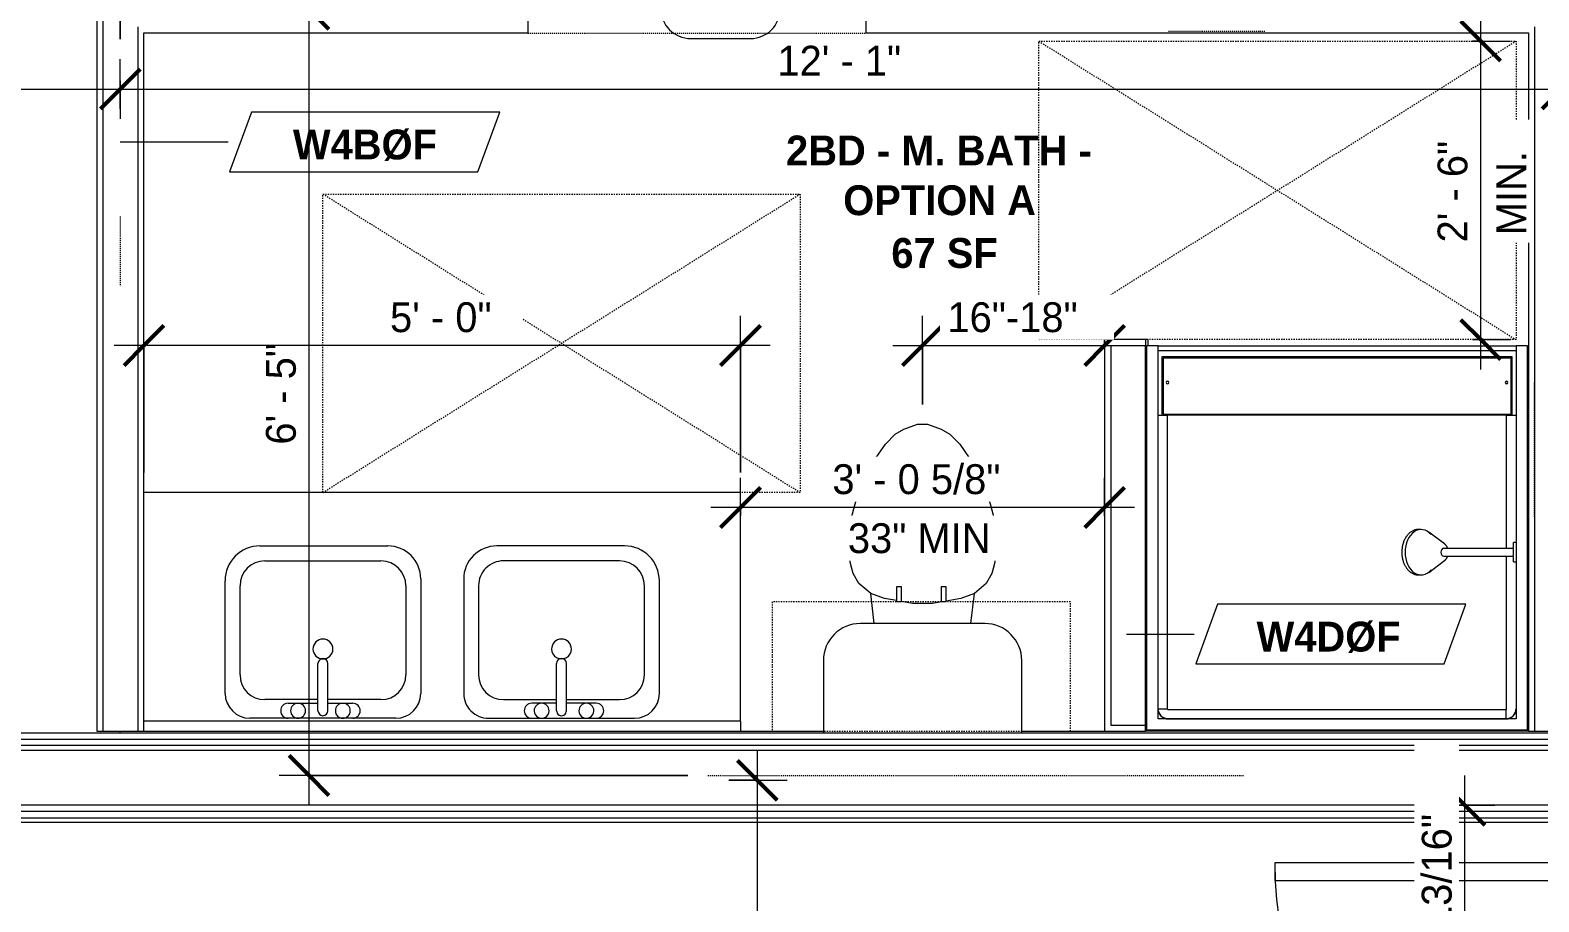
# Model space of a CAD drawing. Header units: inches. Extents: x -4058 to -1781, y 9814 to 12264.
# Drawn here: x -3666.5 to -3514.7, y 11737.5 to 11825.1 of the extents above; entities that cross this region are included whole.
import ezdxf

# ---------------------------------------------------------------- set-up
doc = ezdxf.new("R2010")
doc.units = ezdxf.units.IN
doc.header["$MEASUREMENT"] = 0
for name, pattern in [('Dash', [0.25, 0.125, -0.125]), ('Dash 3_32_', [0.1875, 0.09375, -0.09375]), ('Overhead', [0.15625, 0.09375, -0.0625])]:
    doc.linetypes.add(name, pattern=pattern)
for name, color, linetype, lineweight in [('0-1', 7, 'Continuous', 5), ('0-3', 8, 'Continuous', 9), ('A-ANNO-DIMS', 211, 'Continuous', 9), ('A-ANNO-DIMS-32', 211, 'Continuous', 9), ('A-AREA-IDEN', 2, 'Continuous', 9), ('A-DETL-1', 90, 'Dash 3_32_', 9), ('A-DETL-GENF-3', 92, 'Overhead', 9), ('A-DETL-MEDM-1', 33, 'Continuous', 9), ('A-DOOR-1', 7, 'Continuous', 9), ('A-DOOR-2', 31, 'Continuous', 9), ('A-DOOR-FRAM-1', 7, 'Continuous', 9), ('A-DOOR-IDEN', 31, 'Continuous', 9), ('A-FLOR-2', 192, 'Continuous', 9), ('A-GENM', 5, 'Continuous', 9), ('A-GENM-2', 147, 'Dash', 9), ('A-WALL-1', 7, 'Continuous', 9), ('A-WALL-2', 113, 'Continuous', 9), ('A-WALL-IDEN', 211, 'Continuous', 9), ('I-WALL-3', 7, 'Continuous', 9), ('P-SANR-FIXT', 6, 'Continuous', 9), ('Q-CASE', 31, 'Continuous', 9), ('Q-CASE-1', 31, 'Dash', 9)]:
    doc.layers.add(name, color=color, linetype=linetype, lineweight=lineweight)
doc.styles.add('Century Gothic', font='ufonts.com_century-gothic.ttf', dxfattribs={"height": 3})
doc.styles.add('Century Gothic_B', font='GOTHICB.TTF', dxfattribs={"height": 3})
doc.dimstyles.new('MARKETING_DIMENSION', dxfattribs={"dimscale": 12, "dimtxt": 3.132505, "dimasz": 0.333333, "dimexe": 0.25, "dimexo": 0.166667, "dimgap": 0.041667, "dimtad": 1, "dimdec": 4, "dimrnd": 0.0625, "dimzin": 3, "dimdsep": 46, "dimlunit": 4, "dimtxsty": 'Century Gothic', "dimblk1": 'OBLIQUE', "dimblk2": 'OBLIQUE', "dimsah": 1, "dimcen": 0.09, "dimdle": 0.25, "dimazin": 0, "dimtfac": 1, "dimtdec": 4, "dimtix": 1, "dimtmove": 0, "dimatfit": 3, "dimfxl": 1, "dimtvp": 1, "dimtfill": 1, "dimfrac": 2, "dimtolj": 1, "dimtzin": 0, "dimarcsym": 2})
doc.dimstyles.new('THE_DIMENSION_STRING', dxfattribs={"dimscale": 12, "dimtxt": 3.132505, "dimasz": 0.333333, "dimexe": 0.25, "dimexo": 0.166667, "dimgap": 0.041667, "dimtad": 1, "dimdec": 4, "dimrnd": 0.0625, "dimzin": 3, "dimdsep": 46, "dimlunit": 4, "dimtxsty": 'Century Gothic', "dimblk1": 'OBLIQUE', "dimblk2": 'OBLIQUE', "dimsah": 1, "dimcen": 0.09, "dimdle": 0.25, "dimazin": 0, "dimtfac": 1, "dimtdec": 4, "dimtix": 1, "dimtmove": 0, "dimatfit": 3, "dimfxl": 1, "dimtvp": 1, "dimtfill": 1, "dimfrac": 2, "dimtolj": 1, "dimtzin": 0, "dimarcsym": 2})
doc.dimstyles.new('THE_DIMENSION_STRING_3', dxfattribs={"dimscale": 12, "dimtxt": 3.132505, "dimasz": 0.333333, "dimexe": 0.25, "dimexo": 0.166667, "dimgap": 0.041667, "dimtad": 1, "dimdec": 4, "dimrnd": 0.0625, "dimzin": 3, "dimdsep": 46, "dimlunit": 4, "dimtxsty": 'Century Gothic', "dimblk1": 'OBLIQUE', "dimblk2": 'OBLIQUE', "dimsah": 1, "dimcen": 0.09, "dimdle": 0.25, "dimazin": 0, "dimtfac": 1, "dimtdec": 4, "dimtix": 1, "dimtmove": 0, "dimatfit": 3, "dimfxl": 1, "dimtvp": 1, "dimtfill": 1, "dimfrac": 2, "dimtolj": 1, "dimtzin": 0, "dimarcsym": 2})
doc.dimstyles.new('THE_DIMENSION_STRING_4', dxfattribs={"dimscale": 12, "dimtxt": 3.132505, "dimasz": 0.333333, "dimexe": 0.25, "dimexo": 0.166667, "dimgap": 0.041667, "dimtad": 1, "dimdec": 4, "dimrnd": 0.0625, "dimzin": 3, "dimdsep": 46, "dimlunit": 4, "dimtxsty": 'Century Gothic', "dimblk1": 'OBLIQUE', "dimblk2": 'OBLIQUE', "dimsah": 1, "dimcen": 0.09, "dimdle": 0.25, "dimazin": 0, "dimtfac": 1, "dimtdec": 4, "dimtix": 1, "dimtmove": 0, "dimatfit": 3, "dimfxl": 1, "dimtvp": 1, "dimtfill": 1, "dimfrac": 2, "dimtolj": 1, "dimtzin": 0, "dimarcsym": 2})
doc.dimstyles.new('THE_DIMENSION_STRING_5', dxfattribs={"dimscale": 12, "dimtxt": 3.132505, "dimasz": 0.333333, "dimexe": 0.25, "dimexo": 0.166667, "dimgap": 0.041667, "dimtad": 1, "dimdec": 4, "dimrnd": 0.0625, "dimzin": 3, "dimdsep": 46, "dimlunit": 4, "dimtxsty": 'Century Gothic', "dimblk1": 'OBLIQUE', "dimblk2": 'OBLIQUE', "dimsah": 1, "dimcen": 0.09, "dimdle": 0.25, "dimazin": 0, "dimtfac": 1, "dimtdec": 4, "dimtix": 1, "dimtmove": 0, "dimatfit": 3, "dimfxl": 1, "dimtvp": 1, "dimtfill": 1, "dimfrac": 2, "dimtolj": 1, "dimtzin": 0, "dimarcsym": 2})

# ---------------------------------------------------------------- blocks, each defined once
blk = doc.blocks.new('HOLLOW METAL - UNIT DOOR-2191978-UNIT PLANS - 2ND FLOOR')
at = {"layer": 'A-DOOR-1'}
for p, q in [((18, 39.875), (16.25, 39.875)), ((16.25, 39.875), (16.25, 3.875)), ((18, 3.875), (18, 39.875)), ((16.25, 3.875), (18, 3.875))]:
    blk.add_line(p, q, dxfattribs=at)
blk.add_arc((18, 3.875), 36, 90, 180, dxfattribs=at)
at = {"layer": 'A-DOOR-FRAM-1'}
for p, q in [((-18, 3.875), (-20, 3.875)), ((-20, 3.875), (-20, -4.125)), ((-18, 1.9375), (-18, 3.875)), ((18, 3.875), (18, 1.9375)), ((20, 3.875), (18, 3.875)), ((20, -4.125), (20, 3.875)), ((-17.375, 1.9375), (-18, 1.9375)), ((-17.375, -2.1875), (-17.375, 1.9375)), ((18, 1.9375), (17.375, 1.9375)), ((17.375, 1.9375), (17.375, -2.1875)), ((-18, -4.125), (-18, -2.1875)), ((-18, -2.1875), (-17.375, -2.1875)), ((17.375, -2.1875), (18, -2.1875)), ((18, -2.1875), (18, -4.125)), ((-20, -4.125), (-18, -4.125)), ((18, -4.125), (20, -4.125))]:
    blk.add_line(p, q, dxfattribs=at)
blk = doc.blocks.new('CTR - 1st Phase - Common Walls_rvt-1-UNIT PLANS - 2ND FLOOR')
at = {"layer": 'A-WALL-1'}
for p, q in [((-3501.67, 11753.81), (-3852.47, 11753.81)), ((-3501.67, 11753.19), (-3852.47, 11753.19)), ((-3501.67, 11752.69), (-3852.47, 11752.69)), ((-3504.67, 11747.19), (-3852.47, 11747.19)), ((-3504.67, 11746.56), (-3852.47, 11746.56))]:
    blk.add_line(p, q, dxfattribs=at)
at = {"layer": 'I-WALL-3'}
for p, q in [((-3501.67, 11754.44), (-3852.47, 11754.44)), ((-3852.47, 11745.94), (-3505.3, 11745.94))]:
    blk.add_line(p, q, dxfattribs=at)
at = {"layer": '0-3', "rotation": 89.99999999998256}
blk.add_blockref('HOLLOW METAL - UNIT DOOR-2191978-UNIT PLANS - 2ND FLOOR', (-3501.42, 11723.4), dxfattribs=at)
blk = doc.blocks.new('Door-Opening - CLEAR OPENING - 34_ x 80_-3928388-UNIT PLANS - 2ND FLOOR')
at = {"layer": 'A-DETL-GENF-3'}
for p, q in [((16.68, 2.37), (-17.32, 2.37)), ((-17.32, -2.38), (16.68, -2.38))]:
    blk.add_line(p, q, dxfattribs=at)
at = {"layer": 'A-DETL-MEDM-1'}
for p, q in [((-17.32, 2.37), (-17.32, -2.38)), ((16.68, -2.38), (16.68, 2.37))]:
    blk.add_line(p, q, dxfattribs=at)
blk = doc.blocks.new('M_Sink Vanity-Square - 500 x 440mm-1352614-UNIT PLANS - 2ND FLOOR')
at = {"layer": 'P-SANR-FIXT'}
for p, q in [((7.96, 7.09), (-6.72, 7.09)), ((3.62, 7.09), (-2.88, 7.09)), ((0.12, 6.33), (0.12, 1.59)), ((1.12, 6.33), (1.12, 1.59)), ((-9.22, 4.59), (-9.22, -6.73)), ((0.12, 5.22), (-5.22, 5.22)), ((-2.88, 5.59), (0.12, 5.59)), ((1.12, 5.59), (3.62, 5.59)), ((6.46, 5.22), (1.12, 5.22)), ((10.46, -6.91), (10.46, 4.59)), ((-7.72, 2.72), (-7.72, -6.23)), ((8.96, -6.23), (8.96, 2.72)), ((-5.22, -8.73), (6.46, -8.73)), ((-5.72, -10.23), (7.14, -10.23))]:
    blk.add_line(p, q, dxfattribs=at)
for centre, radius, start, end in [((-6.72, 4.59), 2.5, 90, 180), ((-2.88, 6.34), 0.75, 90, 270), ((-1.88, 6.34), 0.75, 360, 180), ((-1.88, 6.34), 0.75, 180, 0), ((0.62, 6.33), 0.5, 360, 180), ((2.62, 6.34), 0.75, 360, 180), ((2.62, 6.34), 0.75, 180, 360), ((3.62, 6.34), 0.75, 270, 90), ((7.96, 4.59), 2.5, 360, 90), ((-5.22, 2.72), 2.5, 90, 180), ((6.46, 2.72), 2.5, 0, 90), ((0.62, 1.59), 0.5, 180, 0), ((0.62, 0.13), 1, 360, 180), ((0.62, 0.13), 1, 180, 0), ((-5.72, -6.73), 3.5, 180, 270), ((-5.22, -6.23), 2.5, 180, 270), ((6.46, -6.23), 2.5, 270, 0), ((7.14, -6.91), 3.32, 270, 0)]:
    blk.add_arc(centre, radius, start, end, dxfattribs=at)
blk = doc.blocks.new('Toilet-Domestic-3D - Toilet-Domestic-3D-V71-UNIT PLANS - 2ND FLOOR')
at = {"layer": 'P-SANR-FIXT'}
for p, q in [((-3.74, 10), (-2.74, 11)), ((-2.74, 11), (-1.87, 11.5)), ((-1.87, 11.5), (-0.5, 12)), ((-0.5, 12), (0.5, 12)), ((0.5, 12), (1.87, 11.5)), ((1.87, 11.5), (2.74, 11)), ((2.74, 11), (3.74, 10)), ((-5.13, 8), (-3.74, 10)), ((3.74, 10), (5.13, 8)), ((-6.06, 6), (-5.13, 8)), ((5.13, 8), (6.06, 6)), ((-6.79, 4), (-6.06, 6)), ((6.06, 6), (6.79, 4)), ((-7.33, 1.99), (-6.79, 4)), ((6.79, 4), (7.33, 1.99)), ((-7.5, 0), (-7.33, 1.99)), ((7.33, 1.99), (7.5, 0)), ((-7.41, -1), (-7.5, 0)), ((-7.24, -2), (-7.41, -1)), ((7.41, -1), (7.24, -2)), ((7.5, 0), (7.41, -1)), ((-6.97, -3), (-7.24, -2)), ((-6.4, -4), (-6.97, -3)), ((6.97, -3), (6.4, -4)), ((7.24, -2), (6.97, -3)), ((-5.21, -5), (-6.4, -4)), ((6.4, -4), (5.21, -5)), ((-3.84, -5.5), (-5.21, -5)), ((-4.86, -8.02), (-5.21, -5)), ((-2.61, -5.72), (-3.84, -5.5)), ((-1, -6), (-2.13, -5.8)), ((1, -6), (-1, -6)), ((1.89, -5.84), (1, -6)), ((3.84, -5.5), (2.37, -5.76)), ((5.21, -5), (3.84, -5.5)), ((4.86, -8.02), (5.21, -5)), ((6.25, -8.02), (-6.25, -8.02)), ((-9.98, -11.75), (-9.98, -19.04)), ((9.98, -19.04), (9.98, -11.75))]:
    blk.add_line(p, q, dxfattribs=at)
for centre, start, end in [((-6.25, -11.75), 90, 180), ((6.25, -11.75), 0, 90)]:
    blk.add_arc(centre, 3.73, start, end, dxfattribs=at)
blk = doc.blocks.new('Bath Vanity - Bath Vanity 60_-V72-UNIT PLANS - 2ND FLOOR')
at = {"layer": 'Q-CASE'}
for p, q in [((30.74, 0), (-29.26, 0)), ((-29.26, -1), (-29.26, -24)), ((-29.26, -24), (30.74, -24))]:
    blk.add_line(p, q, dxfattribs=at)
blk = doc.blocks.new('ADA Clearances - 30_x48_-V39-UNIT PLANS - 2ND FLOOR')
at = {"layer": 'A-GENM-2'}
for p, q in [((15, 24), (-15, -24)), ((-15, 24), (15, -24)), ((-15, 17.37), (-15, 24)), ((-15, 24), (15, 24)), ((15, 24), (15, -24)), ((-15, -24), (-15, 13)), ((15, -24), (-15, -24))]:
    blk.add_line(p, q, dxfattribs=at)
blk = doc.blocks.new('BATHROOM MIRROR - BATHROOM MIRROR  60_-3809435-UNIT PLANS - 2ND FLOOR')
at = {"layer": 'Q-CASE'}
for p, q in [((30.74, 24), (-29.26, 24)), ((-29.26, 23), (-29.26, 24)), ((-29.26, 23), (30.74, 23)), ((30.74, 24), (30.74, 23))]:
    blk.add_line(p, q, dxfattribs=at)
blk = doc.blocks.new('300 Series Wall Hung Cabinet_326 - 30_-2909952-UNIT PLANS - 2ND FLOOR')
at = {"layer": 'Q-CASE'}
for p, q in [((-2.5, -13.19), (-2.01, -13.19)), ((-2.5, -13.19), (-2.5, -14.69)), ((-2.01, -14.69), (-2.01, -13.19)), ((2, -13.19), (2.49, -13.19)), ((2, -13.19), (2, -14.69)), ((2.49, -14.69), (2.49, -13.19)), ((-2.5, -14.69), (-2.01, -14.69)), ((2, -14.69), (2.49, -14.69))]:
    blk.add_line(p, q, dxfattribs=at)
at = {"layer": 'Q-CASE-1'}
for p, q in [((15, -0.19), (-15, -0.19)), ((-15, -0.19), (-15, -13.19)), ((15, -13.19), (15, -0.19)), ((-15, -13.19), (15, -13.19))]:
    blk.add_line(p, q, dxfattribs=at)
blk = doc.blocks.new('M_Sink Vanity-Square - 500 x 440mm-1372835-UNIT PLANS - 2ND FLOOR')
at = {"layer": 'P-SANR-FIXT'}
for p, q in [((-5.72, 10.23), (7.14, 10.23)), ((-5.22, 8.73), (6.46, 8.73)), ((-9.22, -4.59), (-9.22, 6.73)), ((-7.72, -2.72), (-7.72, 6.23)), ((8.96, 6.23), (8.96, -2.72)), ((10.46, 6.91), (10.46, -4.59)), ((0.12, -6.33), (0.12, -1.59)), ((1.12, -6.33), (1.12, -1.59)), ((0.12, -5.22), (-5.22, -5.22)), ((-2.88, -5.59), (0.12, -5.59)), ((6.46, -5.22), (1.12, -5.22)), ((1.12, -5.59), (3.62, -5.59)), ((7.96, -7.09), (-6.72, -7.09)), ((3.62, -7.09), (-2.88, -7.09))]:
    blk.add_line(p, q, dxfattribs=at)
for centre, radius, start, end in [((-5.72, 6.73), 3.5, 90, 180), ((7.14, 6.91), 3.32, 360, 90), ((-5.22, 6.23), 2.5, 90, 180), ((6.46, 6.23), 2.5, 360, 90), ((0.62, -0.13), 1, 360, 180), ((0.62, -0.13), 1, 180, 0), ((0.62, -1.59), 0.5, 360, 180), ((-5.22, -2.72), 2.5, 180, 270), ((6.46, -2.72), 2.5, 270, 360), ((-6.72, -4.59), 2.5, 180, 270), ((-2.88, -6.34), 0.75, 90, 270), ((-1.88, -6.34), 0.75, 360, 180), ((2.62, -6.34), 0.75, 0, 180), ((3.62, -6.34), 0.75, 270, 90), ((7.96, -4.59), 2.5, 270, 0), ((-1.88, -6.34), 0.75, 180, 0), ((0.62, -6.33), 0.5, 180, 0), ((2.62, -6.34), 0.75, 180, 0)]:
    blk.add_arc(centre, radius, start, end, dxfattribs=at)
blk = doc.blocks.new('ADA Clearances - 30_x48_-V108-UNIT PLANS - 2ND FLOOR')
at = {"layer": 'A-GENM-2'}
for p, q in [((15, 24), (-15, -24)), ((-15, 24), (15, -24)), ((-15, -24), (-15, 24)), ((-15, 24), (15, 24)), ((15, 24), (15, -24)), ((15, -24), (-15, -24))]:
    blk.add_line(p, q, dxfattribs=at)
blk = doc.blocks.new('The Shower - The Shower-4199730-UNIT PLANS - 2ND FLOOR')
at = {"layer": 'P-SANR-FIXT'}
for p, q in [((0, 39.25), (0.12, 39.25)), ((0, 0.5), (0, 39.25)), ((1.25, 39.25), (0.12, 39.25)), ((0.12, 0.62), (0.12, 39.25)), ((1.25, 39.25), (37.25, 39.25)), ((1.25, 38.75), (1.25, 39.25)), ((1.25, 1.75), (1.25, 39.25)), ((37.25, 38.75), (1.25, 38.75)), ((1.62, 38.13), (1.62, 32.27)), ((36.88, 38.13), (1.62, 38.13)), ((36.75, 38), (1.75, 38)), ((1.75, 38), (1.75, 32.38)), ((36.75, 32.38), (36.75, 38)), ((36.88, 32.27), (36.88, 38.13)), ((37.25, 39.25), (37.25, 38.75)), ((38.38, 39.25), (37.25, 39.25)), ((37.25, 39.25), (37.25, 19.48)), ((38.38, 39.25), (38.5, 39.25)), ((38.38, 39.25), (38.38, 0.62)), ((38.5, 39.25), (38.5, 0.5)), ((1.75, 32.38), (36.75, 32.38)), ((2.2, 2.75), (2.2, 32.27)), ((36.3, 32.27), (2.2, 32.27)), ((36.3, 18.89), (36.3, 32.27)), ((36.3, 2.75), (36.3, 18.11)), ((37.25, 17.52), (37.25, 1.75)), ((37.25, 1.75), (1.25, 1.75)), ((1.28, 2.51), (1.3, 2.43)), ((1.37, 2.28), (1.38, 2.26)), ((1.4, 2.23), (1.42, 2.2)), ((1.51, 2.08), (1.58, 2.01)), ((1.7, 1.92), (1.73, 1.9)), ((1.93, 1.8), (2.01, 1.78)), ((2.25, 2.7), (36.25, 2.7)), ((2.25, 1.77), (36.25, 1.77)), ((36.25, 1.75), (36.25, 1.77)), ((36.49, 1.78), (36.57, 1.8)), ((36.77, 1.9), (36.8, 1.92)), ((36.92, 2.01), (36.99, 2.08)), ((37.08, 2.2), (37.1, 2.23)), ((37.12, 2.26), (37.13, 2.28)), ((37.2, 2.43), (37.22, 2.51)), ((38.5, 0.5), (0, 0.5)), ((38.38, 0.62), (0.12, 0.62))]:
    blk.add_line(p, q, dxfattribs=at)
for centre, radius, start, end in [((2.2, 35.56), 0.125, 0, 180), ((2.2, 35.56), 0.125, 180, 0), ((36.3, 35.56), 0.125, 0, 180), ((36.3, 35.56), 0.125, 180, 0), ((2.25, 2.75), 1, 180, 270), ((36.25, 2.75), 1, 270, 0)]:
    blk.add_arc(centre, radius, start, end, dxfattribs=at)
for centre, major_axis, start_param, end_param in [((2.2, 32.28), (-0.95, 0), 0, 1.570796), ((36.3, 32.28), (0.95, 0), 4.712389, 6.283185)]:
    blk.add_ellipse(centre, major_axis=major_axis, ratio=0.019505, start_param=start_param, end_param=end_param, dxfattribs=at)
for points, knots in [([(1.25, 2.77), (1.25, 2.77), (1.27, 2.76), (1.4, 2.76), (1.64, 2.75), (1.95, 2.75), (2.12, 2.75), (2.2, 2.75)], [-1, -1, -1, -1, -0.833333, -0.666667, -0.333333, -0.166667, 0, 0, 0, 0]), ([(1.25, 2.77), (1.25, 2.7), (1.26, 2.57), (1.34, 2.32), (1.53, 2.04), (1.8, 1.86), (2.06, 1.78), (2.19, 1.77), (2.25, 1.77)], [-1, -1, -1, -1, -0.874768, -0.749536, -0.499072, -0.248608, -0.123376, 0.001856, 0.001856, 0.001856, 0.001856]), ([(1.59, 2), (1.55, 2.04), (1.47, 2.12), (1.41, 2.21), (1.38, 2.25)], [0.4597287, 0.4597287, 0.4597287, 0.4597287, 0.5714286, 0.666048, 0.666048, 0.666048, 0.666048]), ([(2.25, 1.75), (2.17, 1.75), (2.03, 1.77), (1.86, 1.82), (1.77, 1.87), (1.75, 1.88)], [0, 0, 0, 0, 0.1428571, 0.2857143, 0.332096, 0.332096, 0.332096, 0.332096]), ([(2.2, 2.75), (2.2, 2.74), (2.2, 2.74), (2.2, 2.73), (2.21, 2.72), (2.21, 2.72), (2.22, 2.71), (2.23, 2.71), (2.24, 2.7), (2.24, 2.7), (2.25, 2.7), (2.25, 2.7)], [-1, -1, -1, -1, -0.833333, -0.75, -0.666667, -0.583333, -0.416667, -0.291667, -0.208333, -0.083333, 0, 0, 0, 0]), ([(36.25, 1.77), (36.32, 1.77), (36.45, 1.78), (36.7, 1.86), (36.98, 2.04), (37.16, 2.32), (37.24, 2.57), (37.25, 2.7), (37.25, 2.77)], [-1, -1, -1, -1, -0.874768, -0.749536, -0.499072, -0.248608, -0.123376, 0.001856, 0.001856, 0.001856, 0.001856]), ([(36.25, 2.7), (36.26, 2.7), (36.26, 2.7), (36.27, 2.7), (36.28, 2.71), (36.28, 2.71), (36.29, 2.72), (36.29, 2.73), (36.3, 2.74), (36.3, 2.74), (36.3, 2.75), (36.3, 2.75)], [-1, -1, -1, -1, -0.833333, -0.75, -0.666667, -0.583333, -0.416667, -0.291667, -0.208333, -0.083333, 0, 0, 0, 0]), ([(36.25, 1.8), (36.25, 1.82), (36.25, 1.91), (36.25, 2.14), (36.25, 2.45), (36.25, 2.62), (36.25, 2.7)], [-0.8333333, -0.8333333, -0.8333333, -0.8333333, -0.6666667, -0.3333333, -0.1666667, 0, 0, 0, 0]), ([(36.75, 1.88), (36.7, 1.85), (36.59, 1.8), (36.42, 1.76), (36.31, 1.75), (36.25, 1.75)], [0.6665409, 0.6665409, 0.6665409, 0.6665409, 0.7857143, 0.8928571, 1, 1, 1, 1]), ([(37.01, 2.11), (36.97, 2.05), (36.89, 1.97), (36.79, 1.91), (36.75, 1.88)], [0.4462442, 0.4462442, 0.4462442, 0.4462442, 0.5714286, 0.666048, 0.666048, 0.666048, 0.666048]), ([(37.19, 2.42), (37.18, 2.38), (37.16, 2.33), (37.13, 2.27), (37.12, 2.25)], [0.2167295, 0.2167295, 0.2167295, 0.2167295, 0.2857143, 0.332096, 0.332096, 0.332096, 0.332096])]:
    blk.add_open_spline(points, degree=3, knots=knots, dxfattribs=at)
for points in [[(1.25, 2.71), (1.25, 2.72), (1.25, 2.74), (1.25, 2.75)], [(1.38, 2.25), (1.37, 2.27), (1.36, 2.3), (1.35, 2.32)], [(1.75, 1.88), (1.71, 1.91), (1.67, 1.94), (1.63, 1.97)], [(37.12, 2.25), (37.09, 2.21), (37.07, 2.18), (37.05, 2.15)], [(37.25, 2.75), (37.25, 2.72), (37.25, 2.7), (37.25, 2.67)]]:
    blk.add_open_spline(points, degree=3, dxfattribs=at)
blk = doc.blocks.new('Shower Head - Shower Head-3265626-UNIT PLANS - 2ND FLOOR')
at = {"layer": 'P-SANR-FIXT'}
for p, q in [((-0.98, 0), (-0.98, -0.26)), ((-0.98, 0), (0.98, 0)), ((0.98, -0.26), (-0.98, -0.26)), ((-0.39, -0.26), (-0.39, -1)), ((0.39, -1), (0.39, -0.26)), ((0.98, -0.26), (0.98, 0)), ((-0.39, -6.01), (-0.39, -7.27)), ((0.39, -7.27), (0.39, -6.01)), ((-0.84, -7.19), (-2.02, -8.78)), ((2.02, -8.78), (0.84, -7.19)), ((-2.28, -9.54), (-2.28, -9.81)), ((2.28, -9.81), (2.28, -9.54))]:
    blk.add_line(p, q, dxfattribs=at)
at = {"layer": 'P-SANR-FIXT', "flags": 128}
for points in [[(-0.39, -1), (-0.39, -1.29), (-0.39, -1.57), (-0.39, -1.85), (-0.39, -2.13), (-0.39, -2.41), (-0.39, -2.69), (-0.39, -2.96), (-0.39, -3.23), (-0.39, -3.5), (-0.39, -3.76), (-0.39, -4.02), (-0.39, -4.27), (-0.39, -4.52), (-0.39, -4.77), (-0.39, -5), (-0.39, -5.23), (-0.39, -5.46), (-0.39, -5.67), (-0.39, -5.88), (-0.39, -6.01)], [(0.39, -6.01), (0.39, -5.81), (0.39, -5.6), (0.39, -5.38), (0.39, -5.15), (0.39, -4.92), (0.39, -4.68), (0.39, -4.43), (0.39, -4.18), (0.39, -3.93), (0.39, -3.67), (0.39, -3.4), (0.39, -3.13), (0.39, -2.86), (0.39, -2.59), (0.39, -2.31), (0.39, -2.03), (0.39, -1.75), (0.39, -1.46), (0.39, -1.18), (0.39, -1)], [(-0.39, -6.87), (-0.43, -6.88), (-0.46, -6.9), (-0.49, -6.91), (-0.52, -6.93), (-0.55, -6.94), (-0.58, -6.96), (-0.61, -6.98), (-0.64, -7), (-0.67, -7.03), (-0.7, -7.05), (-0.73, -7.07), (-0.76, -7.1), (-0.78, -7.13), (-0.81, -7.16), (-0.83, -7.19), (-0.84, -7.19)], [(0.84, -7.19), (0.81, -7.16), (0.79, -7.13), (0.76, -7.1), (0.73, -7.08), (0.7, -7.05), (0.68, -7.03), (0.65, -7.01), (0.62, -6.98), (0.59, -6.97), (0.56, -6.95), (0.53, -6.93), (0.49, -6.91), (0.46, -6.9), (0.43, -6.89), (0.4, -6.87)], [(-2.28, -9.81), (-2.28, -9.88), (-2.28, -9.95), (-2.27, -10.02), (-2.25, -10.09), (-2.24, -10.16), (-2.21, -10.23), (-2.19, -10.3), (-2.16, -10.36), (-2.13, -10.43), (-2.09, -10.49), (-2.05, -10.55), (-2.01, -10.61), (-1.97, -10.67), (-1.92, -10.73), (-1.86, -10.79), (-1.81, -10.84), (-1.75, -10.89), (-1.69, -10.94), (-1.63, -10.99), (-1.57, -11.04), (-1.5, -11.08), (-1.43, -11.12), (-1.36, -11.16), (-1.28, -11.2), (-1.21, -11.24), (-1.13, -11.27), (-1.05, -11.3), (-0.97, -11.33), (-0.89, -11.36), (-0.81, -11.38), (-0.72, -11.4), (-0.64, -11.42), (-0.55, -11.44), (-0.47, -11.45), (-0.38, -11.46), (-0.29, -11.47), (-0.2, -11.48), (-0.11, -11.49), (-0.02, -11.49), (0, -11.49)], [(0, -11.49), (0.09, -11.49), (0.18, -11.48), (0.27, -11.48), (0.35, -11.47), (0.44, -11.46), (0.53, -11.44), (0.62, -11.43), (0.7, -11.41), (0.79, -11.39), (0.87, -11.36), (0.95, -11.34), (1.03, -11.31), (1.11, -11.28), (1.19, -11.25), (1.26, -11.21), (1.34, -11.17), (1.41, -11.13), (1.48, -11.09), (1.55, -11.05), (1.61, -11), (1.68, -10.95), (1.74, -10.9), (1.8, -10.85), (1.85, -10.8), (1.9, -10.74), (1.95, -10.69), (2, -10.63), (2.04, -10.57), (2.08, -10.51), (2.12, -10.44), (2.15, -10.38), (2.18, -10.31), (2.21, -10.25), (2.23, -10.18), (2.25, -10.11), (2.26, -10.04), (2.27, -9.97), (2.28, -9.9), (2.28, -9.83), (2.28, -9.81)]]:
    blk.add_lwpolyline(points, dxfattribs=at)
at = {"layer": 'P-SANR-FIXT'}
for centre, major_axis, start_param, end_param in [((0, -7.27), (0.394, 0), 3.141593, 4.712389), ((0, -7.27), (-0.394, 0), 1.570796, 3.141593), ((0, -9.54), (2.28, 0), 2.468394, 4.712389), ((0, -9.54), (-2.28, 0), 1.570796, 3.814791)]:
    blk.add_ellipse(centre, major_axis=major_axis, ratio=0.707107, start_param=start_param, end_param=end_param, dxfattribs=at)
blk = doc.blocks.new('DIMBLOCK80-UNIT PLANS - 2ND FLOOR')
at = {"layer": 'A-ANNO-DIMS-32', "lineweight": 50}
for p, q in [((-3638.42, 11827.19), (-3640.42, 11829.19)), ((-3638.42, 11827.19), (-3636.42, 11825.19)), ((-3638.42, 11750.19), (-3640.42, 11752.19)), ((-3638.42, 11750.19), (-3636.42, 11748.19))]:
    blk.add_line(p, q, dxfattribs=at)
at = {"layer": 'A-ANNO-DIMS-32'}
for p, q in [((-3639.24, 11827.19), (-3635.42, 11827.19)), ((-3638.42, 11827.19), (-3639.24, 11827.19)), ((-3638.42, 11747.19), (-3638.42, 11827.19)), ((-3600.32, 11750.19), (-3641.42, 11750.19)), ((-3638.42, 11750.19), (-3600.32, 11750.19))]:
    blk.add_line(p, q, dxfattribs=at)
at = {"layer": 'A-ANNO-DIMS-32', "color": 0, "insert": (-3642.76, 11783.44), "char_height": 3, "width": 12.5897, "attachment_point": 1, "rotation": 90, "line_spacing_factor": 0.984502, "style": 'Century Gothic', "bg_fill": 3, "box_fill_scale": 1.25, "bg_fill_color": 256, "bg_fill_true_color": 13158600, "bg_fill_transparency": 0}
blk.add_mtext('6\' - 5"', dxfattribs=at)
blk = doc.blocks.new('_Oblique')
at = {"color": 0, "linetype": 'ByBlock', "lineweight": -2}
blk.add_line((-0.5, -0.5), (0.5, 0.5), dxfattribs=at)
blk = doc.blocks.new('DIMBLOCK82-UNIT PLANS - 2ND FLOOR')
at = {"layer": 'A-ANNO-DIMS-32', "lineweight": 50}
for p, q in [((-3657.41, 11819.18), (-3655.41, 11821.18)), ((-3512.41, 11819.18), (-3510.41, 11821.18)), ((-3657.41, 11819.18), (-3659.41, 11817.18)), ((-3512.41, 11819.18), (-3514.41, 11817.18))]:
    blk.add_line(p, q, dxfattribs=at)
at = {"layer": 'A-ANNO-DIMS-32'}
for p, q in [((-3660.41, 11819.18), (-3512.41, 11819.18)), ((-3657.41, 11820.01), (-3657.41, 11816.18)), ((-3657.41, 11819.18), (-3657.41, 11820.01)), ((-3512.41, 11820.01), (-3512.41, 11816.18)), ((-3512.41, 11819.18), (-3512.41, 11820.01))]:
    blk.add_line(p, q, dxfattribs=at)
at = {"layer": 'A-ANNO-DIMS-32', "color": 0, "insert": (-3591.32, 11823.53), "char_height": 3, "width": 15.394, "attachment_point": 1, "line_spacing_factor": 0.984502, "style": 'Century Gothic', "bg_fill": 3, "box_fill_scale": 1.25, "bg_fill_color": 256, "bg_fill_true_color": 13158600, "bg_fill_transparency": 0}
blk.add_mtext('12\' - 1"', dxfattribs=at)
blk = doc.blocks.new('DIMBLOCK228-UNIT PLANS - 2ND FLOOR')
at = {"layer": 'A-ANNO-DIMS-32'}
for p, q in [((-3595.03, 11776.29), (-3595.03, 11780.12)), ((-3558.41, 11776.29), (-3558.41, 11780.12)), ((-3555.41, 11777.12), (-3598.03, 11777.12)), ((-3595.03, 11777.12), (-3595.03, 11776.29)), ((-3558.41, 11777.12), (-3558.41, 11776.29))]:
    blk.add_line(p, q, dxfattribs=at)
at = {"layer": 'A-ANNO-DIMS-32', "lineweight": 50}
for p, q in [((-3595.03, 11777.12), (-3593.03, 11779.12)), ((-3558.41, 11777.12), (-3556.41, 11779.12)), ((-3595.03, 11777.12), (-3597.03, 11775.12)), ((-3558.41, 11777.12), (-3560.41, 11775.12))]:
    blk.add_line(p, q, dxfattribs=at)
at = {"layer": 'A-ANNO-DIMS-32', "color": 0, "insert": (-3584.23, 11775.54), "char_height": 3, "width": 18.0194, "attachment_point": 1, "line_spacing_factor": 0.984502, "style": 'Century Gothic', "bg_fill": 3, "box_fill_scale": 1.25, "bg_fill_color": 256, "bg_fill_true_color": 13158600, "bg_fill_transparency": 0}
blk.add_mtext('33" MIN', dxfattribs=at)
at = {"layer": 'A-ANNO-DIMS-32', "color": 0, "insert": (-3585.79, 11781.47), "char_height": 3, "width": 21.7784, "attachment_point": 1, "line_spacing_factor": 0.984502, "style": 'Century Gothic', "bg_fill": 3, "box_fill_scale": 1.25, "bg_fill_color": 256, "bg_fill_true_color": 13158600, "bg_fill_transparency": 0}
blk.add_mtext('3\' - 0 5/8"', dxfattribs=at)
blk = doc.blocks.new('DIMBLOCK238-UNIT PLANS - 2ND FLOOR')
at = {"layer": 'A-ANNO-DIMS-32'}
for p, q in [((-3576.72, 11787.48), (-3576.72, 11796.4)), ((-3579.72, 11793.4), (-3555.41, 11793.4)), ((-3576.72, 11793.4), (-3576.72, 11787.48)), ((-3558.41, 11794.23), (-3558.41, 11790.4)), ((-3558.41, 11793.4), (-3558.41, 11794.23))]:
    blk.add_line(p, q, dxfattribs=at)
at = {"layer": 'A-ANNO-DIMS-32', "lineweight": 50}
for p, q in [((-3576.72, 11793.4), (-3574.72, 11795.4)), ((-3558.41, 11793.4), (-3556.41, 11795.4)), ((-3576.72, 11793.4), (-3578.72, 11791.4)), ((-3558.41, 11793.4), (-3560.41, 11791.4))]:
    blk.add_line(p, q, dxfattribs=at)
at = {"layer": 'A-ANNO-DIMS-32', "color": 0, "insert": (-3574.22, 11797.75), "char_height": 3, "width": 15.9907, "attachment_point": 1, "line_spacing_factor": 0.984502, "style": 'Century Gothic', "bg_fill": 3, "box_fill_scale": 1.25, "bg_fill_color": 256, "bg_fill_true_color": 13158600, "bg_fill_transparency": 0}
blk.add_mtext('16"-18"', dxfattribs=at)
blk = doc.blocks.new('DIMBLOCK239-UNIT PLANS - 2ND FLOOR')
at = {"layer": 'A-ANNO-DIMS-32'}
for p, q in [((-3655.03, 11780.63), (-3655.03, 11796.4)), ((-3595.03, 11780.63), (-3595.03, 11796.4)), ((-3592.03, 11793.4), (-3658.03, 11793.4)), ((-3655.03, 11793.4), (-3655.03, 11780.63)), ((-3595.03, 11793.4), (-3595.03, 11780.63))]:
    blk.add_line(p, q, dxfattribs=at)
at = {"layer": 'A-ANNO-DIMS-32', "lineweight": 50}
for p, q in [((-3655.03, 11793.4), (-3653.03, 11795.4)), ((-3595.03, 11793.4), (-3593.03, 11795.4)), ((-3655.03, 11793.4), (-3657.03, 11791.4)), ((-3595.03, 11793.4), (-3597.03, 11791.4))]:
    blk.add_line(p, q, dxfattribs=at)
at = {"layer": 'A-ANNO-DIMS-32', "color": 0, "insert": (-3630.28, 11797.75), "char_height": 3, "width": 12.5897, "attachment_point": 1, "line_spacing_factor": 0.984502, "style": 'Century Gothic', "bg_fill": 3, "box_fill_scale": 1.25, "bg_fill_color": 256, "bg_fill_true_color": 13158600, "bg_fill_transparency": 0}
blk.add_mtext('5\' - 0"', dxfattribs=at)
blk = doc.blocks.new('Door Tag - Type Mark-2601225-UNIT PLANS - 2ND FLOOR')
at = {"layer": 'A-DOOR-IDEN'}
for p, q in [((0.09375, 0.09375), (-0.09375, 0.09375)), ((-0.09375, -0.09375), (0.09375, -0.09375))]:
    blk.add_line(p, q, dxfattribs=at)
for centre, start, end in [((-0.09375, 0), 90, 270), ((0.09375, 0), 270, 90)]:
    blk.add_arc(centre, 0.09375, start, end, dxfattribs=at)
blk = doc.blocks.new('Wall Tag - Arch Wall-3956453-UNIT PLANS - 2ND FLOOR')
at = {"layer": 'A-WALL-IDEN'}
for p, q in [((-0.3561, 0.0937), (-0.4244, -0.0937)), ((0.4244, 0.0937), (-0.3561, 0.0937)), ((0.3561, -0.0937), (0.4244, 0.0937)), ((-0.4244, -0.0937), (0.3561, -0.0937))]:
    blk.add_line(p, q, dxfattribs=at)
blk = doc.blocks.new('DIMBLOCK739-UNIT PLANS - 2ND FLOOR')
at = {"layer": 'A-ANNO-DIMS-32'}
for p, q in [((-3657.41, 11817.19), (-3657.41, 11822.18)), ((-3852.47, 11821.35), (-3852.47, 11816.18)), ((-3852.47, 11819.18), (-3852.47, 11821.35)), ((-3855.47, 11819.18), (-3654.41, 11819.18)), ((-3657.41, 11819.18), (-3657.41, 11817.19))]:
    blk.add_line(p, q, dxfattribs=at)
at = {"layer": 'A-ANNO-DIMS-32', "lineweight": 50}
for p, q in [((-3852.47, 11819.18), (-3850.47, 11821.18)), ((-3657.41, 11819.18), (-3655.41, 11821.18)), ((-3852.47, 11819.18), (-3854.47, 11817.18)), ((-3657.41, 11819.18), (-3659.41, 11817.18))]:
    blk.add_line(p, q, dxfattribs=at)
at = {"layer": 'A-ANNO-DIMS-32', "color": 0, "insert": (-3766.35, 11823.53), "char_height": 3, "width": 27.387, "attachment_point": 1, "line_spacing_factor": 0.984502, "style": 'Century Gothic', "bg_fill": 3, "box_fill_scale": 1.25, "bg_fill_color": 256, "bg_fill_true_color": 13158600, "bg_fill_transparency": 0}
blk.add_mtext('16\' - 3 1/16"', dxfattribs=at)
blk = doc.blocks.new('DIMBLOCK742-UNIT PLANS - 2ND FLOOR')
at = {"layer": 'A-ANNO-DIMS-32'}
for p, q in [((-3679.78, 11896.06), (-3679.78, 11913.09)), ((-3657.41, 11824.19), (-3657.41, 11913.09)), ((-3682.78, 11910.09), (-3654.41, 11910.09)), ((-3679.78, 11910.09), (-3679.78, 11896.06)), ((-3657.41, 11910.09), (-3657.41, 11824.19))]:
    blk.add_line(p, q, dxfattribs=at)
at = {"layer": 'A-ANNO-DIMS-32', "lineweight": 50}
for p, q in [((-3679.78, 11910.09), (-3677.78, 11912.09)), ((-3657.41, 11910.09), (-3655.41, 11912.09)), ((-3679.78, 11910.09), (-3681.78, 11908.09)), ((-3657.41, 11910.09), (-3659.41, 11908.09))]:
    blk.add_line(p, q, dxfattribs=at)
at = {"layer": 'A-ANNO-DIMS-32', "color": 0, "insert": (-3678.84, 11914.43), "char_height": 3, "width": 24.5827, "attachment_point": 1, "line_spacing_factor": 0.984502, "style": 'Century Gothic', "bg_fill": 3, "box_fill_scale": 1.25, "bg_fill_color": 256, "bg_fill_true_color": 13158600, "bg_fill_transparency": 0}
blk.add_mtext('1\' - 10 3/8"', dxfattribs=at)
blk = doc.blocks.new('DIMBLOCK777-UNIT PLANS - 2ND FLOOR')
at = {"layer": 'A-ANNO-DIMS-32'}
for p, q in [((-3593.34, 11752.71), (-3593.34, 11702.11)), ((-3596.2, 11749.71), (-3590.34, 11749.71)), ((-3593.34, 11749.71), (-3596.2, 11749.71)), ((-3599.51, 11705.11), (-3590.34, 11705.11)), ((-3593.34, 11705.11), (-3599.51, 11705.11))]:
    blk.add_line(p, q, dxfattribs=at)
at = {"layer": 'A-ANNO-DIMS-32', "lineweight": 50}
for p, q in [((-3593.34, 11749.71), (-3595.34, 11751.71)), ((-3593.34, 11749.71), (-3591.34, 11747.71)), ((-3593.34, 11705.11), (-3595.34, 11707.11)), ((-3593.34, 11705.11), (-3591.34, 11703.11))]:
    blk.add_line(p, q, dxfattribs=at)
at = {"layer": 'A-ANNO-DIMS-32', "color": 0, "insert": (-3597.69, 11718.34), "char_height": 3, "width": 21.7784, "attachment_point": 1, "rotation": 90, "line_spacing_factor": 0.984502, "style": 'Century Gothic', "bg_fill": 3, "box_fill_scale": 1.25, "bg_fill_color": 256, "bg_fill_true_color": 13158600, "bg_fill_transparency": 0}
blk.add_mtext('3\' - 8 5/8"', dxfattribs=at)
blk = doc.blocks.new('DIMBLOCK1078-UNIT PLANS - 2ND FLOOR')
at = {"layer": 'A-ANNO-DIMS-32', "lineweight": 50}
for p, q in [((-3522.17, 11747.19), (-3524.17, 11749.19)), ((-3522.17, 11747.19), (-3520.17, 11745.19)), ((-3522.17, 11723.4), (-3524.17, 11725.4)), ((-3522.17, 11723.4), (-3520.17, 11721.4))]:
    blk.add_line(p, q, dxfattribs=at)
at = {"layer": 'A-ANNO-DIMS-32'}
for p, q in [((-3522.17, 11720.4), (-3522.17, 11750.19)), ((-3522.99, 11747.19), (-3519.17, 11747.19)), ((-3522.17, 11747.19), (-3522.99, 11747.19)), ((-3522.99, 11723.4), (-3519.17, 11723.4)), ((-3522.17, 11723.4), (-3522.99, 11723.4))]:
    blk.add_line(p, q, dxfattribs=at)
at = {"layer": 'A-ANNO-DIMS-32', "color": 0, "insert": (-3526.51, 11722.72), "char_height": 3, "width": 30.1914, "attachment_point": 1, "rotation": 90, "line_spacing_factor": 0.984502, "style": 'Century Gothic', "bg_fill": 3, "box_fill_scale": 1.25, "bg_fill_color": 256, "bg_fill_true_color": 13158600, "bg_fill_transparency": 0}
blk.add_mtext('1\' - 11 13/16"', dxfattribs=at)
blk = doc.blocks.new('DIMBLOCK1257-UNIT PLANS - 2ND FLOOR')
at = {"layer": 'A-ANNO-DIMS-32'}
for p, q in [((-3520.58, 11791), (-3520.58, 11827)), ((-3521.41, 11824), (-3517.58, 11824)), ((-3520.58, 11824), (-3521.41, 11824)), ((-3521.41, 11794), (-3517.58, 11794)), ((-3520.58, 11794), (-3521.41, 11794))]:
    blk.add_line(p, q, dxfattribs=at)
at = {"layer": 'A-ANNO-DIMS-32', "lineweight": 50}
for p, q in [((-3520.58, 11824), (-3522.58, 11826)), ((-3520.58, 11824), (-3518.58, 11822)), ((-3520.58, 11794), (-3522.58, 11796)), ((-3520.58, 11794), (-3518.58, 11792))]:
    blk.add_line(p, q, dxfattribs=at)
at = {"layer": 'A-ANNO-DIMS-32', "color": 0, "insert": (-3519, 11804.48), "char_height": 3, "width": 10.8594, "attachment_point": 1, "rotation": 90, "line_spacing_factor": 0.984502, "style": 'Century Gothic', "bg_fill": 3, "box_fill_scale": 1.25, "bg_fill_color": 256, "bg_fill_true_color": 13158600, "bg_fill_transparency": 0}
blk.add_mtext('MIN.', dxfattribs=at)
at = {"layer": 'A-ANNO-DIMS-32', "color": 0, "insert": (-3524.92, 11803.76), "char_height": 3, "width": 12.5897, "attachment_point": 1, "rotation": 90, "line_spacing_factor": 0.984502, "style": 'Century Gothic', "bg_fill": 3, "box_fill_scale": 1.25, "bg_fill_color": 256, "bg_fill_true_color": 13158600, "bg_fill_transparency": 0}
blk.add_mtext('2\' - 6"', dxfattribs=at)

msp = doc.modelspace()

# ---------------------------------------------------------------- linework, layer by layer
at = {"layer": 'A-DETL-1'}
for p, q in [((-3551.97932, 11825.0019), (-3542.22932, 11825.0019)), ((-3657.40554, 11819.1894), (-3657.40554, 11822.1894)), ((-3657.40554, 11806.3769), (-3657.40554, 11799.3769)), ((-3515.15554, 11776.1894), (-3515.15554, 11789.6894)), ((-3598.32374, 11750.1894), (-3544.32374, 11750.1894))]:
    msp.add_line(p, q, dxfattribs=at)
at = {"layer": 'A-FLOR-2'}
for p, q in [((-3657.40554, 11754.4394), (-3657.40554, 11754.6269)), ((-3595.03054, 11754.6269), (-3586.69426, 11754.6269)), ((-3566.74181, 11754.6269), (-3558.40554, 11754.6269)), ((-3505.29874, 11745.4644), (-3740.48711, 11745.4644))]:
    msp.add_line(p, q, dxfattribs=at)
at = {"layer": 'A-WALL-2'}
for p, q in [((-3659.15554, 11832.5644), (-3659.15554, 11754.6269)), ((-3659.78054, 11829.5644), (-3659.78054, 11754.6269)), ((-3655.65554, 11825.4394), (-3655.65554, 11754.6269)), ((-3515.15554, 11825.4394), (-3515.15554, 11754.6269)), ((-3655.03054, 11755.63149), (-3655.03054, 11824.8144)), ((-3655.03054, 11824.8144), (-3616.40554, 11824.8144)), ((-3582.40554, 11824.8144), (-3515.78054, 11824.8144)), ((-3515.78054, 11824.8144), (-3515.78054, 11793.3769)), ((-3554.03054, 11794.0019), (-3558.40554, 11794.0019)), ((-3558.40554, 11794.0019), (-3558.40554, 11754.6269)), ((-3554.28054, 11793.3769), (-3557.78054, 11793.3769)), ((-3557.78054, 11793.3769), (-3557.78054, 11755.2519)), ((-3554.28054, 11794.0019), (-3554.28054, 11793.3769)), ((-3554.03054, 11793.3769), (-3554.03054, 11794.0019)), ((-3557.78054, 11755.2519), (-3554.28054, 11755.2519)), ((-3659.78054, 11754.6269), (-3655.03054, 11754.6269)), ((-3558.40554, 11754.6269), (-3554.28054, 11754.6269)), ((-3515.78054, 11754.6269), (-3509.03054, 11754.6269))]:
    msp.add_line(p, q, dxfattribs=at)
at = {"layer": 'A-WALL-IDEN'}
for p, q in [((-3657.40554, 11813.86144), (-3646.56238, 11813.86144)), ((-3556.21804, 11764.40084), (-3549.38573, 11764.40084))]:
    msp.add_line(p, q, dxfattribs=at)

# ---------------------------------------------------------------- block references
at = {"layer": '0-1'}
msp.add_blockref('CTR - 1st Phase - Common Walls_rvt-1-UNIT PLANS - 2ND FLOOR', (0, 0), dxfattribs=at)
at = {"layer": 'A-DOOR-2'}
msp.add_blockref('Door-Opening - CLEAR OPENING - 34_ x 80_-3928388-UNIT PLANS - 2ND FLOOR', (-3599.08315, 11827.1894), dxfattribs=at)
at = {"layer": 'A-GENM'}
for name, p, rotation in [('ADA Clearances - 30_x48_-V39-UNIT PLANS - 2ND FLOOR', (-3541.03054, 11809.0019), 89.99999999987526), ('ADA Clearances - 30_x48_-V108-UNIT PLANS - 2ND FLOOR', (-3613.03054, 11793.63149), 90.00000000005681)]:
    msp.add_blockref(name, p, dxfattribs=dict(at, rotation=rotation))
at = {"layer": 'A-WALL-IDEN', "xscale": 31.99999999999999, "yscale": 31.99999999999999, "zscale": 31.99999999999999}
msp.add_blockref('Wall Tag - Arch Wall-3956453-UNIT PLANS - 2ND FLOOR', (-3535.65403, 11764.40084), dxfattribs=at)
at = {"layer": 'P-SANR-FIXT'}
for name, p in [('The Shower - The Shower-4199730-UNIT PLANS - 2ND FLOOR', (-3554.28054, 11754.1269)), ('Toilet-Domestic-3D - Toilet-Domestic-3D-V71-UNIT PLANS - 2ND FLOOR', (-3576.71804, 11773.48271)), ('M_Sink Vanity-Square - 500 x 440mm-1372835-UNIT PLANS - 2ND FLOOR', (-3637.64822, 11763.03064))]:
    msp.add_blockref(name, p, dxfattribs=at)
for name, p, rotation in [('Shower Head - Shower Head-3265626-UNIT PLANS - 2ND FLOOR', (-3517.03054, 11772.6269), 270.000000000077), ('M_Sink Vanity-Square - 500 x 440mm-1352614-UNIT PLANS - 2ND FLOOR', (-3612.41285, 11763.03064), 180)]:
    msp.add_blockref(name, p, dxfattribs=dict(at, rotation=rotation))
at = {"layer": 'Q-CASE', "rotation": 180}
for name, p in [('Bath Vanity - Bath Vanity 60_-V72-UNIT PLANS - 2ND FLOOR', (-3624.29283, 11754.6269)), ('300 Series Wall Hung Cabinet_326 - 30_-2909952-UNIT PLANS - 2ND FLOOR', (-3576.84304, 11754.44399)), ('BATHROOM MIRROR - BATHROOM MIRROR  60_-3809435-UNIT PLANS - 2ND FLOOR', (-3624.29283, 11778.63149))]:
    msp.add_blockref(name, p, dxfattribs=at)

# ---------------------------------------------------------------- texts
at = {"layer": 'A-AREA-IDEN', "char_height": 3, "attachment_point": 1, "style": 'Century Gothic_B'}
for s, insert, width in [('2BD - M. BATH -', (-3590.45036, 11814.50469), 38.077), ('OPTION A', (-3584.70036, 11809.50469), 24.24), ('67 SF', (-3579.86138, 11804.20598), 12.423)]:
    msp.add_mtext(s, dxfattribs=dict(at, insert=insert, width=width))
at = {"layer": 'A-WALL-IDEN', "insert": (-3543.12192, 11765.64837), "char_height": 3, "width": 17.978, "attachment_point": 1, "style": 'Century Gothic_B'}
msp.add_mtext('W4DØF', dxfattribs=at)

# ---------------------------------------------------------------- next in the draw order: dimensions: what is measured, and where the dimension line sits
at = {"layer": 'A-ANNO-DIMS'}
for base, p1, p2, dimstyle, override, picture, middle in [((-3638.4153, 11827.1894), (-3598.32374, 11750.1894), (-3641.24373, 11827.1894), 'MARKETING_DIMENSION', {"dimpost": '<>', "dimfxl": 88.153988}, 'DIMBLOCK80-UNIT PLANS - 2ND FLOOR', (-3640.49076, 11788.6894)), ((-3522.16628, 11747.1894), (-3524.99471, 11723.4019), (-3524.99471, 11747.1894), 'THE_DIMENSION_STRING_4', {"dimpost": '<>', "dimfxl": 23.7875}, 'DIMBLOCK1078-UNIT PLANS - 2ND FLOOR', (-3524.40796, 11735.29565))]:
    dim = msp.add_linear_dim(base=base, p1=p1, p2=p2, angle=90, dimstyle=dimstyle, override=override, dxfattribs=at)
    dim.commit()
    dim.dimension.update_dxf_attribs({"geometry": picture, "text_midpoint": middle})
dim = msp.add_linear_dim(base=(-3558.40554, 11793.40463), p1=(-3576.71804, 11785.48271), p2=(-3558.40554, 11796.23306), angle=0, text='16"-18"', dimstyle='THE_DIMENSION_STRING', override={"dimpost": '<>', "dimfxl": 21.234823}, dxfattribs=at)
dim.commit()
dim.dimension.update_dxf_attribs({"geometry": 'DIMBLOCK238-UNIT PLANS - 2ND FLOOR', "text_midpoint": (-3567.56179, 11795.48009)})

# ---------------------------------------------------------------- next in the draw order: texts
at = {"layer": 'A-WALL-IDEN', "insert": (-3640.0466, 11815.10897), "char_height": 3, "width": 17.372, "attachment_point": 1, "style": 'Century Gothic_B'}
msp.add_mtext('W4BØF', dxfattribs=at)

# ---------------------------------------------------------------- next in the draw order: dimensions: what is measured, and where the dimension line sits
at = {"layer": 'A-ANNO-DIMS'}
dim = msp.add_linear_dim(base=(-3512.40554, 11819.18309), p1=(-3657.40554, 11822.01152), p2=(-3512.40554, 11822.01152), dimstyle='MARKETING_DIMENSION', override={"dimpost": '<>', "dimfxl": 145}, dxfattribs=at)
dim.commit()
dim.dimension.update_dxf_attribs({"geometry": 'DIMBLOCK82-UNIT PLANS - 2ND FLOOR', "text_midpoint": (-3584.90554, 11821.22082)})
dim = msp.add_linear_dim(base=(-3595.03054, 11777.12196), p1=(-3558.40554, 11774.29353), p2=(-3595.03054, 11774.29353), angle=0, text='<>\\X33" MIN', dimstyle='THE_DIMENSION_STRING', override={"dimpost": '<>', "dimfxl": 36.625}, dxfattribs=at)
dim.commit()
dim.dimension.update_dxf_attribs({"geometry": 'DIMBLOCK228-UNIT PLANS - 2ND FLOOR', "text_midpoint": (-3576.71804, 11777.12196)})
dim = msp.add_linear_dim(base=(-3593.34119, 11705.1144), p1=(-3598.20421, 11749.7144), p2=(-3601.51488, 11705.1144), angle=90, dimstyle='THE_DIMENSION_STRING_3', override={"dimpost": '<>', "dimfxl": 44.722708}, dxfattribs=at)
dim.commit()
dim.dimension.update_dxf_attribs({"geometry": 'DIMBLOCK777-UNIT PLANS - 2ND FLOOR', "text_midpoint": (-3595.58286, 11727.4144)})

# ---------------------------------------------------------------- next in the draw order: block references
at = {"layer": 'A-DOOR-IDEN', "xscale": 31.99999999999999, "yscale": 31.99999999999999, "zscale": 31.99999999999999}
msp.add_blockref('Door Tag - Type Mark-2601225-UNIT PLANS - 2ND FLOOR', (-3597.0359, 11827.2554), dxfattribs=at)
at = {"layer": 'A-WALL-IDEN', "xscale": 31.99999999999999, "yscale": 31.99999999999999, "zscale": 31.99999999999999}
msp.add_blockref('Wall Tag - Arch Wall-3956453-UNIT PLANS - 2ND FLOOR', (-3632.83068, 11813.86144), dxfattribs=at)

# ---------------------------------------------------------------- next in the draw order: dimensions: what is measured, and where the dimension line sits
at = {"layer": 'A-ANNO-DIMS'}
dim = msp.add_linear_dim(base=(-3520.57918, 11824.0019), p1=(-3523.40761, 11794.0019), p2=(-3523.40761, 11824.0019), angle=90, text='<>\\XMIN.', dimstyle='THE_DIMENSION_STRING_5', override={"dimpost": '<>', "dimfxl": 30}, dxfattribs=at)
dim.commit()
dim.dimension.update_dxf_attribs({"geometry": 'DIMBLOCK1257-UNIT PLANS - 2ND FLOOR', "text_midpoint": (-3520.57918, 11809.0019)})
for base, p1, p2, dimstyle, override, picture, middle in [((-3657.40554, 11819.18309), (-3852.47374, 11823.34645), (-3657.40554, 11819.1894), 'MARKETING_DIMENSION', {"dimpost": '<>', "dimfxl": 195.11249}, 'DIMBLOCK739-UNIT PLANS - 2ND FLOOR', (-3754.93964, 11821.42476)), ((-3655.03054, 11793.40463), (-3595.03054, 11778.63149), (-3655.03054, 11778.63149), 'THE_DIMENSION_STRING', {"dimpost": '<>', "dimfxl": 60}, 'DIMBLOCK239-UNIT PLANS - 2ND FLOOR', (-3625.03054, 11795.48009))]:
    dim = msp.add_linear_dim(base=base, p1=p1, p2=p2, dimstyle=dimstyle, override=override, dxfattribs=at)
    dim.commit()
    dim.dimension.update_dxf_attribs({"geometry": picture, "text_midpoint": middle})

# ---------------------------------------------------------------- next in the draw order: dimensions: what is measured, and where the dimension line sits
dim = msp.add_linear_dim(base=(-3657.40554, 11910.08799), p1=(-3679.78054, 11894.0644), p2=(-3657.40554, 11822.1894), dimstyle='THE_DIMENSION_STRING_3', override={"dimpost": '<>', "dimfxl": 75.277196}, dxfattribs=at)
dim.commit()
dim.dimension.update_dxf_attribs({"geometry": 'DIMBLOCK742-UNIT PLANS - 2ND FLOOR', "text_midpoint": (-3668.59304, 11912.32966)})

doc.saveas('drawing.dxf')
